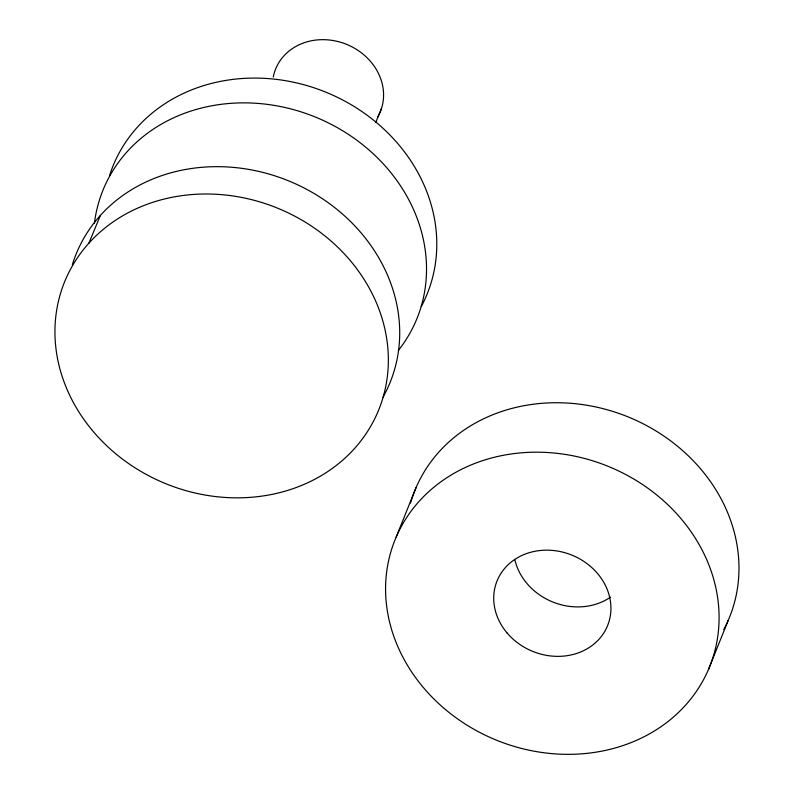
<?xml version="1.0" encoding="UTF-8"?>
<svg xmlns="http://www.w3.org/2000/svg" width="794" height="794" viewBox="0 0 794 794"><rect width="100%" height="100%" fill="white"/><g stroke="black" fill="none" stroke-linecap="round" stroke-linejoin="round"><path stroke-width="1.19" d="M396.196 537.012L416.086 487.556M708.456 669.521A169.618 147.873 21.9 0 0 524.983 452.55A169.618 147.873 21.9 0 0 423.53 687.733A169.618 147.873 21.9 0 0 708.456 669.521L728.346 620.064M88.888 243.163L100.411 215.392M375.83 122.157L381.527 108.421M273.265 77.008A56.533 49.556 22.5 0 1 345.459 43.908A56.533 49.556 22.5 0 1 377.636 117.194M109.532 175.653A169.608 148.677 22.5 0 1 327.813 92.987A169.608 148.677 22.5 0 1 421.277 306.534M94.417 223.322A169.618 148.061 22.8 0 1 317.074 117.75A169.618 148.061 22.8 0 1 398.32 350.511M72.373 264.65A169.608 148.061 22.8 0 1 291.438 182.044A169.608 148.061 22.8 0 1 383.045 397.099M410.558 503.019A169.618 147.873 21.9 0 1 627.687 416.741A169.618 147.873 21.9 0 1 723.771 629.582M610.517 597.118A59.61 51.967 21.9 0 1 514.929 560.018M91.638 429.584A169.608 148.677 22.5 0 0 377.011 413.922A169.608 148.677 22.5 0 0 196.277 194.262A169.608 148.677 22.5 0 0 91.638 429.584M507.058 632.947A59.61 51.967 21.9 0 0 607.202 626.545A59.61 51.967 21.9 0 0 542.719 550.292A59.61 51.967 21.9 0 0 507.058 632.947"/></g></svg>
